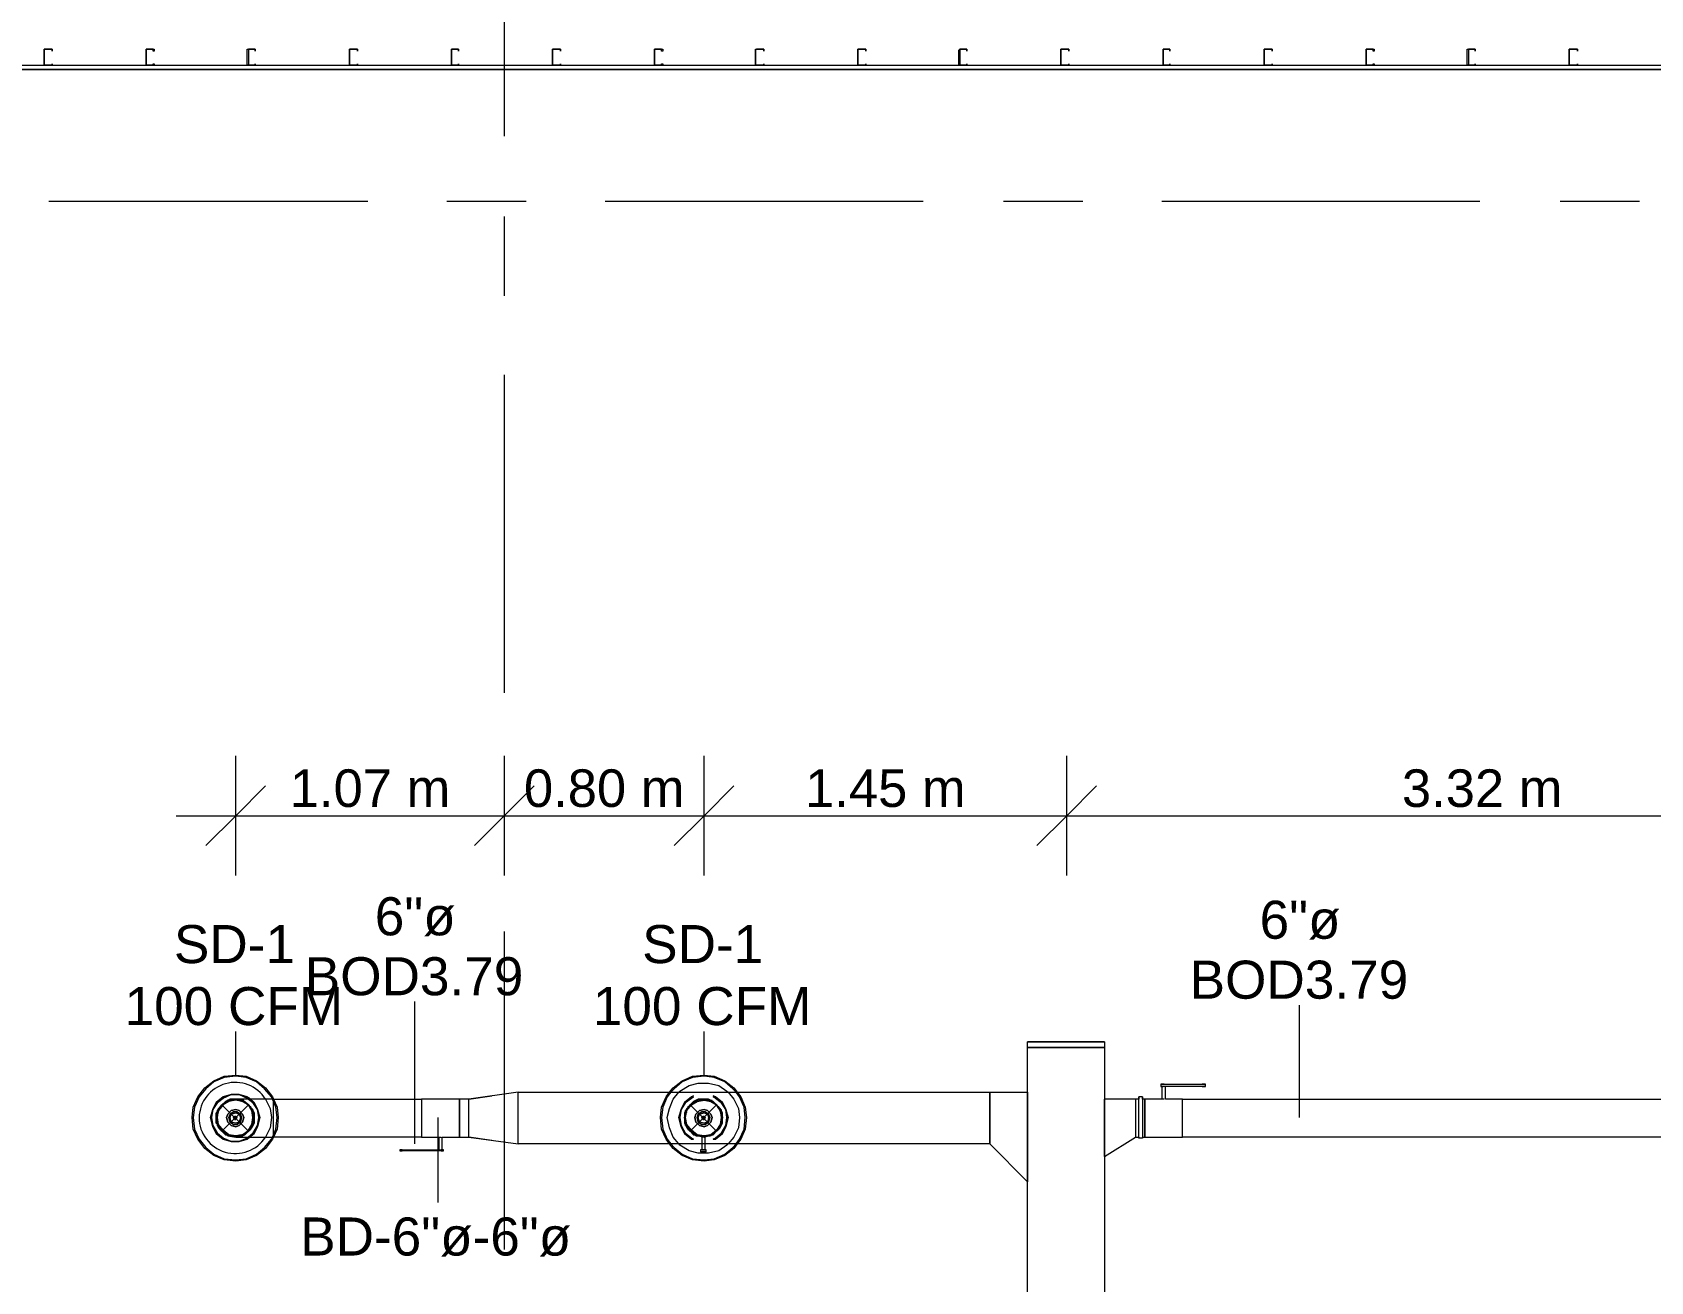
# Model space of a CAD drawing. Header units: metres. Extents: x -2 to 237, y -8 to 52.
# Drawn here: x 10.58 to 17.04, y 27.88 to 32.87 of the extents above; entities that cross this region are included whole.
import ezdxf

# ---------------------------------------------------------------- set-up
doc = ezdxf.new("R2010")
doc.units = ezdxf.units.M
doc.layers.add('HVAC - Ductos', color=5, linetype='Continuous', lineweight=0)
doc.layers.add('PDF_Text', color=7, linetype='Continuous', lineweight=0)
doc.layers.add('PDF_Geometry', color=7, linetype='Continuous', lineweight=0, true_color=0xaaaaaa)
doc.styles.add('PDF Helvetica', font='')
doc.styles.get('PDF Helvetica').set_extended_font_data('Helvetica')

msp = doc.modelspace()

# ---------------------------------------------------------------- linework, layer by layer
at = {"layer": 'HVAC - Ductos', "lineweight": 0}
for points in [[(11.3938, 29.5033), (11.3938, 29.7416), (11.3938, 29.9799)], [(12.466, 29.9799), (12.466, 29.7416), (12.466, 29.5033)], [(13.2632, 29.5033), (13.2632, 29.7416), (13.2632, 29.9799)], [(14.711, 29.5033), (14.711, 29.7416), (14.711, 29.9799)], [(11.513, 29.8607), (11.3938, 29.7416), (11.2747, 29.6225)], [(12.585, 29.8607), (12.466, 29.7416), (12.3468, 29.6225)], [(13.3823, 29.8607), (13.2632, 29.7416), (13.144, 29.6225)], [(14.8301, 29.8607), (14.711, 29.7416), (14.5918, 29.6225)], [(11.1556, 29.7416), (12.466, 29.7416), (13.2632, 29.7416), (14.711, 29.7416), (18.028, 29.7416), (21.6613, 29.7416), (22.5409, 29.7416)], [(12.1086, 28.4313), (12.1086, 28.9994)], [(15.641, 28.5367), (15.641, 28.9856)], [(11.3938, 28.7062), (11.3938, 28.8803)], [(13.2632, 28.7062), (13.2632, 28.8803)], [(14.8621, 28.839), (14.8621, 28.8161), (14.5552, 28.8161), (14.5552, 28.839)], [(14.5552, 28.839), (14.8621, 28.839), (14.5552, 28.839)], [(11.3938, 28.4587), (11.3984, 28.4587), (11.4168, 28.4587), (11.4442, 28.4587), (11.4809, 28.4587), (11.5267, 28.4587), (11.545, 28.4587), (11.5405, 28.4496), (11.513, 28.4129), (11.4763, 28.3854), (11.4351, 28.3671), (11.3938, 28.3625), (11.348, 28.3671), (11.3068, 28.3854), (11.2701, 28.4129), (11.2427, 28.4496), (11.2243, 28.4908), (11.2197, 28.5367), (11.2243, 28.5779), (11.2427, 28.6191), (11.2701, 28.6558), (11.3068, 28.6832), (11.348, 28.7016), (11.3938, 28.7062), (11.4351, 28.7016), (11.4763, 28.6832), (11.513, 28.6558), (11.5405, 28.6191), (11.545, 28.6099), (11.4992, 28.6099), (11.4626, 28.6099), (11.4259, 28.6099), (11.403, 28.6099), (11.3938, 28.6099)], [(11.5405, 28.6099), (11.5359, 28.6191), (11.5084, 28.6512), (11.4763, 28.6787), (11.4351, 28.697), (11.3938, 28.7016), (11.348, 28.697), (11.3068, 28.6787), (11.2747, 28.6512), (11.2473, 28.6191), (11.2289, 28.5779), (11.2243, 28.5367), (11.2289, 28.4908), (11.2473, 28.4496), (11.2747, 28.4175), (11.3068, 28.39), (11.348, 28.3717), (11.3938, 28.3671), (11.4351, 28.3717), (11.4763, 28.39), (11.5084, 28.4175), (11.5359, 28.4496), (11.5405, 28.4587)], [(13.1257, 28.6374), (13.1394, 28.6558), (13.1761, 28.6832), (13.2173, 28.7016), (13.2632, 28.7062), (13.3044, 28.7016), (13.3457, 28.6832), (13.3823, 28.6558), (13.396, 28.6374)], [(13.3915, 28.6374), (13.3777, 28.6512), (13.3457, 28.6787), (13.3044, 28.697), (13.2632, 28.7016), (13.2173, 28.697), (13.1761, 28.6787), (13.144, 28.6512), (13.1303, 28.6374)], [(12.4155, 28.445), (12.3239, 28.4587), (12.521, 28.4313), (12.521, 28.6374), (14.404, 28.6374), (14.5552, 28.6374), (14.5552, 28.28), (14.404, 28.4313), (14.404, 28.6374), (14.404, 28.4313), (12.521, 28.4313), (12.521, 28.6374), (12.3239, 28.6099), (12.4155, 28.6237)], [(13.1257, 28.4313), (13.112, 28.4496), (13.0936, 28.4908), (13.089, 28.5367), (13.0936, 28.5779), (13.112, 28.6191), (13.1257, 28.6374)], [(13.1303, 28.6374), (13.1166, 28.6191), (13.0982, 28.5779), (13.0936, 28.5367), (13.0982, 28.4908), (13.1166, 28.4496), (13.1303, 28.4313)], [(13.1624, 28.4313), (13.1394, 28.4587), (13.1257, 28.4954), (13.1166, 28.5367), (13.1257, 28.5733), (13.1394, 28.6099), (13.1624, 28.6374)], [(13.1624, 28.6374), (13.167, 28.642), (13.2036, 28.6649), (13.2402, 28.6741), (13.2815, 28.6741), (13.3227, 28.6649), (13.3548, 28.642), (13.3593, 28.6374)], [(13.3593, 28.6374), (13.3823, 28.6099), (13.4006, 28.5733), (13.4052, 28.5367), (13.4006, 28.4954), (13.3823, 28.4587), (13.3593, 28.4313)], [(13.3915, 28.4313), (13.4052, 28.4496), (13.4235, 28.4908), (13.4281, 28.5367), (13.4235, 28.5779), (13.4052, 28.6191), (13.3915, 28.6374)], [(13.396, 28.6374), (13.4097, 28.6191), (13.4281, 28.5779), (13.4327, 28.5367), (13.4281, 28.4908), (13.4097, 28.4496), (13.396, 28.4313)], [(15.1004, 28.6603), (15.0958, 28.6603), (15.0912, 28.6603), (15.0912, 28.6099), (15.0225, 28.6099), (15.0225, 28.6008), (15.0225, 28.587), (15.0225, 28.5733), (15.0225, 28.5549), (15.0225, 28.5367), (15.0225, 28.5137), (15.0225, 28.4954), (15.0225, 28.4817), (15.0225, 28.4679), (15.0225, 28.4633), (15.0225, 28.4587), (15.1737, 28.4587), (15.1737, 28.4633), (15.1737, 28.4679), (15.1737, 28.4817), (15.1737, 28.4954), (15.1737, 28.5137), (15.1737, 28.5367), (15.1737, 28.5549), (15.1737, 28.5733), (15.1737, 28.587), (15.1737, 28.6008), (15.1737, 28.6099), (17.8768, 28.6099)], [(15.0867, 28.6695), (15.0867, 28.6695)], [(15.0867, 28.6695), (15.0867, 28.6603)], [(15.1004, 28.6695), (15.0958, 28.6695), (15.0912, 28.6695), (15.0867, 28.6695), (15.0912, 28.6695), (15.0958, 28.6695), (15.1004, 28.6695), (15.2516, 28.6695)], [(15.0867, 28.6603), (15.0867, 28.6603)], [(15.2516, 28.6603), (15.1004, 28.6603), (15.0958, 28.6603), (15.0912, 28.6603), (15.0867, 28.6603), (15.0912, 28.6603), (15.0958, 28.6603)], [(15.0912, 28.6603), (15.0912, 28.6603)], [(17.8768, 28.4587), (15.1737, 28.4587), (15.1737, 28.4633), (15.1737, 28.4679), (15.1737, 28.4817), (15.1737, 28.4954), (15.1737, 28.5137), (15.1737, 28.5367), (15.1737, 28.5549), (15.1737, 28.5733), (15.1737, 28.587), (15.1737, 28.6008), (15.1737, 28.6099), (15.105, 28.6099), (15.105, 28.6603)], [(15.2654, 28.6695), (15.2654, 28.6695)], [(15.2654, 28.6603), (15.2654, 28.6695)], [(15.2654, 28.6603), (15.2654, 28.6603)], [(11.4626, 28.5137), (11.4672, 28.5367), (11.4626, 28.5549), (11.4534, 28.5733), (11.4442, 28.587), (11.4305, 28.5962), (11.4122, 28.6054), (11.3938, 28.6099), (11.371, 28.6054), (11.3572, 28.5962), (11.3389, 28.587), (11.3297, 28.5733), (11.3205, 28.5549), (11.3159, 28.5549)], [(11.3893, 28.4587), (11.3664, 28.4633), (11.3618, 28.4633), (11.3389, 28.4817), (11.3205, 28.5045), (11.3159, 28.5367), (11.3205, 28.5549), (11.3251, 28.5733), (11.3389, 28.587), (11.3526, 28.6008), (11.371, 28.6099), (11.3938, 28.6099), (11.3984, 28.6099), (11.4122, 28.6099), (11.4305, 28.6008), (11.4442, 28.587), (11.458, 28.5733), (11.4672, 28.5549), (11.4672, 28.5367), (11.4672, 28.5137), (11.458, 28.4954), (11.4442, 28.4817), (11.4626, 28.5045), (11.4626, 28.5091)], [(11.3664, 28.4679), (11.3938, 28.4587), (11.4168, 28.4679), (11.3938, 28.4633), (11.3664, 28.4679), (11.3435, 28.4863), (11.3251, 28.5091), (11.3205, 28.5367), (11.3251, 28.5641), (11.3205, 28.5595), (11.3159, 28.5367), (11.3205, 28.5641), (11.3389, 28.587), (11.3618, 28.6054)], [(11.4626, 28.5687), (11.4626, 28.5641), (11.4626, 28.5595), (11.4672, 28.5367), (11.4626, 28.5137), (11.4534, 28.5), (11.4442, 28.4817), (11.4305, 28.4725), (11.4122, 28.4633), (11.3938, 28.4587), (11.371, 28.4633), (11.3572, 28.4725), (11.3389, 28.4817), (11.3297, 28.5), (11.3205, 28.5137), (11.3159, 28.5367), (11.3251, 28.5595)], [(11.3159, 28.5367), (11.3205, 28.5137), (11.3159, 28.5367), (11.3205, 28.5549)], [(11.3618, 28.4679), (11.3618, 28.4633), (11.3618, 28.4679), (11.3526, 28.4679), (11.3389, 28.4817), (11.3251, 28.4954), (11.3251, 28.5045), (11.3205, 28.5045), (11.3205, 28.5091), (11.3159, 28.5137), (11.3159, 28.5367), (11.3159, 28.5549)], [(11.3205, 28.5549), (11.3205, 28.5595), (11.3205, 28.5641), (11.3251, 28.5687), (11.3205, 28.5641), (11.3205, 28.5595)], [(11.3251, 28.5687), (11.3389, 28.587), (11.3618, 28.6054), (11.3664, 28.6054), (11.3893, 28.6099)], [(11.458, 28.5045), (11.4442, 28.4817), (11.4214, 28.4679), (11.4442, 28.4863), (11.458, 28.5091), (11.4626, 28.5367), (11.458, 28.5641), (11.4442, 28.587), (11.4214, 28.6008), (11.4168, 28.6008), (11.3938, 28.6054), (11.3664, 28.6008), (11.3435, 28.587), (11.3251, 28.5641), (11.3389, 28.587), (11.3618, 28.6008)], [(11.3618, 28.6054), (11.3526, 28.6008), (11.3389, 28.587), (11.3251, 28.5733), (11.3251, 28.5641)], [(11.3526, 28.6008), (11.3526, 28.6008)], [(11.3938, 28.6099), (11.4214, 28.6054), (11.4442, 28.587), (11.4626, 28.5641), (11.4672, 28.5367), (11.4626, 28.5045), (11.4672, 28.5367), (11.4626, 28.5641), (11.4442, 28.587), (11.4214, 28.6054), (11.3938, 28.6099), (11.3618, 28.6054), (11.3664, 28.6054), (11.3938, 28.6099), (11.4168, 28.6054), (11.4214, 28.6054), (11.4259, 28.6054)], [(11.3618, 28.6054), (11.3618, 28.6054)], [(11.3618, 28.6054), (11.3618, 28.6054)], [(11.3984, 28.6099), (11.3938, 28.6099), (11.371, 28.6099), (11.3664, 28.6054)], [(11.4214, 28.6008), (11.4442, 28.587), (11.458, 28.5641)], [(11.513, 28.6099), (11.5313, 28.5733), (11.5359, 28.5367), (11.5313, 28.4954), (11.513, 28.4587)], [(11.5405, 28.4587), (11.5542, 28.4908), (11.5588, 28.5367), (11.5542, 28.5779), (11.5405, 28.6099)], [(11.545, 28.6099), (11.5588, 28.5779), (11.5634, 28.5367), (11.5588, 28.4908), (11.545, 28.4587)], [(12.0582, 28.4083), (12.214, 28.4083), (12.2185, 28.4083), (12.2231, 28.4083), (12.2185, 28.4083), (12.214, 28.4083), (12.2185, 28.4083), (12.2185, 28.4587), (12.2873, 28.4587), (12.2873, 28.4633), (12.2873, 28.4679), (12.2873, 28.4817), (12.2873, 28.4954), (12.2873, 28.5137), (12.2873, 28.5367), (12.2873, 28.5549), (12.2873, 28.5733), (12.2873, 28.587), (12.2873, 28.6008), (12.2873, 28.6099), (12.136, 28.6099), (12.136, 28.6008), (12.136, 28.587), (12.136, 28.5733), (12.136, 28.5549), (12.136, 28.5367), (12.136, 28.5137), (12.136, 28.4954), (12.136, 28.4817), (12.136, 28.4679), (12.136, 28.4633), (12.136, 28.4587), (11.545, 28.4587), (11.545, 28.4633), (11.545, 28.4679), (11.545, 28.4817), (11.545, 28.4954), (11.545, 28.5137), (11.545, 28.5367), (11.545, 28.5549), (11.545, 28.5733), (11.545, 28.587), (11.545, 28.6008), (11.545, 28.6099), (12.136, 28.6099), (12.136, 28.6008), (12.136, 28.587), (12.136, 28.5733), (12.136, 28.5549), (12.136, 28.5367), (12.136, 28.5137), (12.136, 28.4954), (12.136, 28.4817), (12.136, 28.4679), (12.136, 28.4633), (12.136, 28.4587), (12.2048, 28.4587), (12.2048, 28.4083)], [(11.545, 28.4587), (11.545, 28.4633), (11.545, 28.4679), (11.545, 28.4817), (11.545, 28.4954), (11.545, 28.5137), (11.545, 28.5367), (11.545, 28.5549), (11.545, 28.5733), (11.545, 28.587), (11.545, 28.6008), (11.545, 28.6099)], [(12.3239, 28.5595), (12.3239, 28.5641), (12.3239, 28.5687)], [(13.3319, 28.5137), (13.3365, 28.5367), (13.3319, 28.5549), (13.3227, 28.5733), (13.3135, 28.587), (13.2998, 28.5962), (13.2815, 28.6054), (13.2632, 28.6099), (13.2402, 28.6054), (13.2265, 28.5962), (13.2082, 28.587), (13.199, 28.5733), (13.1899, 28.5549), (13.1853, 28.5367), (13.1899, 28.5137), (13.1853, 28.5367), (13.1853, 28.5137), (13.1944, 28.4954), (13.2082, 28.4817), (13.2219, 28.4679)], [(13.2219, 28.6008), (13.2082, 28.587), (13.1944, 28.5733), (13.1853, 28.5549), (13.1853, 28.5367), (13.1944, 28.5595)], [(13.1899, 28.5595), (13.1899, 28.5641), (13.1944, 28.5687)], [(13.3273, 28.5733), (13.3135, 28.587), (13.2998, 28.6008), (13.2815, 28.6099), (13.2632, 28.6099), (13.2402, 28.6099), (13.2219, 28.6008), (13.2082, 28.587), (13.1944, 28.5733)], [(13.1944, 28.5641), (13.2082, 28.587), (13.231, 28.6008)], [(13.3319, 28.5687), (13.3319, 28.5641), (13.3319, 28.5595), (13.3365, 28.5367), (13.3319, 28.5137), (13.3227, 28.5), (13.3135, 28.4817), (13.2998, 28.4725), (13.2815, 28.4633), (13.2632, 28.4587), (13.2402, 28.4633), (13.2265, 28.4725), (13.2082, 28.4817), (13.231, 28.4679), (13.231, 28.4633), (13.2356, 28.4633)], [(13.231, 28.6054), (13.2356, 28.6054), (13.2632, 28.6099), (13.2861, 28.6054), (13.2907, 28.6054), (13.2953, 28.6054)], [(13.231, 28.6054), (13.231, 28.6054)], [(13.2907, 28.6008), (13.3135, 28.587), (13.3273, 28.5641)], [(13.2998, 28.4679), (13.3135, 28.4817), (13.3273, 28.4954), (13.3365, 28.5137), (13.3365, 28.5367), (13.3365, 28.5549), (13.3273, 28.5733), (13.3135, 28.587), (13.2998, 28.6008)], [(14.9859, 28.6099), (14.8621, 28.6099), (14.8621, 28.6054), (14.8621, 28.587), (14.8621, 28.5641), (14.8621, 28.5367), (14.8621, 28.4587), (14.8621, 28.4313), (14.8621, 28.4038), (14.8621, 28.39), (14.8621, 28.3809), (14.9859, 28.4587)], [(14.8621, 28.3809), (14.8621, 28.39), (14.8621, 28.4038), (14.8621, 28.4313), (14.8621, 28.4587), (14.8621, 28.5367), (14.8621, 28.5641), (14.8621, 28.587), (14.8621, 28.6054), (14.8621, 28.6099)], [(15.0133, 28.4587), (15.0133, 28.4541), (14.9996, 28.4541), (14.9996, 28.4633), (14.9996, 28.4771), (14.9996, 28.4954), (14.9996, 28.5137), (14.9996, 28.5367), (14.9996, 28.5549), (14.9996, 28.5779), (14.9996, 28.5916), (14.9996, 28.6054), (14.9996, 28.6145), (14.9996, 28.6191), (14.9996, 28.6145), (14.9996, 28.6099), (14.9859, 28.6099), (14.9859, 28.6008), (14.9859, 28.587), (14.9859, 28.5733), (14.9859, 28.5549), (14.9859, 28.5367), (14.9859, 28.5137), (14.9859, 28.4954), (14.9859, 28.4817), (14.9859, 28.4679), (14.9859, 28.4633), (14.9859, 28.4587), (14.9996, 28.4587), (14.9996, 28.4633), (14.9996, 28.4679)], [(14.9859, 28.5687), (14.9859, 28.5641), (14.9859, 28.5595)], [(15.0133, 28.6191), (14.9996, 28.6191)], [(14.9996, 28.6099), (14.9996, 28.6099)], [(14.9996, 28.6008), (14.9996, 28.6054)], [(14.9996, 28.587), (14.9996, 28.5916)], [(14.9996, 28.4954), (14.9996, 28.5137), (14.9996, 28.5367), (14.9996, 28.5549), (14.9996, 28.5733), (14.9996, 28.5779)], [(15.0133, 28.6054), (15.0133, 28.6008), (15.0133, 28.587), (15.0133, 28.5733), (15.0133, 28.5549), (15.0133, 28.5367), (15.0133, 28.5137), (15.0133, 28.4954), (15.0133, 28.4817), (15.0133, 28.4679), (15.0133, 28.4633), (15.0133, 28.4587), (15.0225, 28.4587), (15.0225, 28.4633), (15.0225, 28.4679), (15.0225, 28.4817), (15.0225, 28.4954), (15.0225, 28.5137), (15.0225, 28.5367), (15.0225, 28.5549), (15.0225, 28.5733), (15.0225, 28.587), (15.0225, 28.6008), (15.0225, 28.6099), (15.0133, 28.6099), (15.0133, 28.6145), (15.0133, 28.6191), (15.0133, 28.6145), (15.0133, 28.6054), (15.0133, 28.5916), (15.0133, 28.5779), (15.0133, 28.5549), (15.0133, 28.5367), (15.0133, 28.5137), (15.0133, 28.4954), (15.0133, 28.4771), (15.0133, 28.4633), (15.0133, 28.4541)], [(15.0133, 28.6099), (15.0133, 28.6099)], [(15.0912, 28.6099), (15.0912, 28.6099)], [(15.0912, 28.6099), (15.0912, 28.6099)], [(15.0912, 28.6099), (15.0912, 28.6099)], [(15.1004, 28.6099), (15.0958, 28.6099), (15.0912, 28.6099)], [(15.105, 28.6099), (15.105, 28.6099)], [(15.105, 28.6099), (15.105, 28.6099)], [(11.3664, 28.4633), (11.3618, 28.4679), (11.3389, 28.4817), (11.3251, 28.5045), (11.3205, 28.5091), (11.3159, 28.5321)], [(11.3205, 28.5137), (11.3251, 28.4954), (11.3389, 28.4817), (11.3526, 28.4679), (11.371, 28.4633), (11.3938, 28.4587), (11.3984, 28.4587), (11.4122, 28.4633), (11.4305, 28.4679), (11.4442, 28.4817), (11.4626, 28.5045)], [(11.3251, 28.5045), (11.3205, 28.5045), (11.3205, 28.5091)], [(11.3618, 28.4679), (11.3389, 28.4817), (11.3251, 28.5045)], [(11.4626, 28.5045), (11.4626, 28.5045)], [(12.2002, 28.5367), (12.2002, 28.1976)], [(12.3239, 28.5045), (12.3239, 28.5091)], [(13.1899, 28.5137), (13.199, 28.5), (13.2082, 28.4817), (13.1944, 28.5045), (13.1899, 28.5045), (13.1899, 28.5091)], [(13.1944, 28.4954), (13.2082, 28.4817), (13.2219, 28.4679), (13.2402, 28.4633), (13.2632, 28.4587), (13.2815, 28.4633), (13.2998, 28.4679), (13.3135, 28.4817), (13.3273, 28.4954)], [(13.3273, 28.5045), (13.3135, 28.4817), (13.2907, 28.4679)], [(13.3319, 28.5091), (13.3319, 28.5045)], [(13.3319, 28.5045), (13.3319, 28.5045)], [(14.9859, 28.5091), (14.9859, 28.5045)], [(11.3618, 28.4633), (11.3938, 28.4587)], [(11.3618, 28.4633), (11.3618, 28.4633)], [(11.3664, 28.4633), (11.371, 28.4633), (11.3938, 28.4587), (11.3984, 28.4587)], [(11.3938, 28.4587), (11.3938, 28.4587)], [(11.4259, 28.4679), (11.4214, 28.4633), (11.4168, 28.4633)], [(12.2048, 28.4587), (12.2048, 28.4587)], [(12.2048, 28.4587), (12.2094, 28.4587), (12.214, 28.4587)], [(12.2185, 28.4587), (12.2185, 28.4587)], [(12.2185, 28.4587), (12.2185, 28.4587)], [(12.2185, 28.4587), (12.2185, 28.4587)], [(12.2185, 28.4587), (12.2185, 28.4587)], [(13.396, 28.4313), (13.3823, 28.4129), (13.3457, 28.3854), (13.3044, 28.3671), (13.2632, 28.3625), (13.2173, 28.3671), (13.1761, 28.3854), (13.1394, 28.4129), (13.1257, 28.4313)], [(13.1303, 28.4313), (13.144, 28.4175), (13.1761, 28.39), (13.2173, 28.3717), (13.2632, 28.3671), (13.3044, 28.3717), (13.3457, 28.39), (13.3777, 28.4175), (13.3915, 28.4313)], [(13.3593, 28.4313), (13.3548, 28.4267), (13.3227, 28.4038), (13.2815, 28.3946), (13.2402, 28.3946), (13.2036, 28.4038), (13.167, 28.4267), (13.1624, 28.4313)], [(13.2861, 28.4679), (13.2632, 28.4587), (13.2356, 28.4679)], [(13.2586, 28.4587), (13.254, 28.4587), (13.254, 28.4313)], [(13.254, 28.4587), (13.254, 28.4587)], [(13.254, 28.4313), (13.254, 28.4083), (13.2586, 28.4083), (13.2632, 28.4083), (13.2677, 28.4083), (13.2677, 28.4313)], [(13.2586, 28.4587), (13.2586, 28.4587)], [(13.2677, 28.4313), (13.2677, 28.4587), (13.2632, 28.4587)], [(13.2632, 28.4587), (13.2632, 28.4587)], [(13.2677, 28.4587), (13.2677, 28.4587)], [(13.2953, 28.4679), (13.2907, 28.4633), (13.2861, 28.4633)], [(14.9996, 28.4771), (14.9996, 28.4817)], [(14.9996, 28.4587), (14.9996, 28.4541)], [(12.049, 28.4083), (12.049, 28.4083)], [(12.049, 28.4083), (12.049, 28.4038)], [(12.049, 28.4038), (12.049, 28.4038)], [(12.214, 28.4038), (12.2185, 28.4038), (12.2231, 28.4038), (12.2185, 28.4038), (12.214, 28.4038), (12.0582, 28.4038)], [(12.2185, 28.4083), (12.2185, 28.4083)], [(12.2231, 28.4083), (12.2231, 28.4083)], [(12.2231, 28.4038), (12.2231, 28.4083)], [(12.2231, 28.4038), (12.2231, 28.4038)], [(13.2494, 28.4083), (13.2494, 28.4083)], [(13.2494, 28.4083), (13.2494, 28.4083)], [(13.2677, 28.4083), (13.2723, 28.4083), (13.2677, 28.4083), (13.2632, 28.4083), (13.2586, 28.4083), (13.254, 28.4083), (13.2494, 28.4083), (13.2494, 28.3992)], [(13.254, 28.4083), (13.2494, 28.4083)], [(13.2494, 28.3992), (13.2494, 28.3992)], [(13.2494, 28.3992), (13.2494, 28.3992)], [(13.2723, 28.4083), (13.2723, 28.4083)], [(13.2723, 28.3992), (13.2723, 28.4083)], [(13.2723, 28.3992), (13.2723, 28.3992)]]:
    msp.add_lwpolyline(points, dxfattribs=at)
for points in [[(14.8621, 28.8161), (14.8621, 22.104), (14.5552, 22.104), (14.5552, 28.8161)], [(11.4488, 28.6145), (11.4397, 28.6191), (11.4076, 28.6283), (11.3755, 28.6283), (11.3435, 28.6191), (11.3159, 28.5962), (11.3022, 28.5687), (11.2931, 28.5367), (11.3022, 28.5), (11.3159, 28.4725), (11.3435, 28.4496), (11.3755, 28.4404), (11.4076, 28.4404), (11.4397, 28.4496), (11.4488, 28.4587), (11.4397, 28.4496), (11.4076, 28.4404), (11.3755, 28.4404), (11.3435, 28.4496), (11.3159, 28.4725), (11.3022, 28.5), (11.2931, 28.5367), (11.3022, 28.5687), (11.3159, 28.5962), (11.3435, 28.6191), (11.3755, 28.6283), (11.4076, 28.6283), (11.4397, 28.6191)], [(11.4442, 28.4587), (11.4397, 28.4541), (11.4076, 28.4404), (11.3755, 28.4404), (11.3435, 28.4541), (11.3205, 28.4725), (11.3022, 28.5045), (11.2976, 28.5367), (11.3022, 28.5687), (11.3205, 28.5962), (11.3435, 28.6145), (11.3755, 28.6283), (11.4076, 28.6283), (11.4397, 28.6145), (11.4442, 28.6099), (11.4397, 28.6145), (11.4076, 28.6283), (11.3755, 28.6283), (11.3435, 28.6145), (11.3205, 28.5962), (11.3022, 28.5687), (11.2976, 28.5367), (11.3022, 28.5045), (11.3205, 28.4725), (11.3435, 28.4541), (11.3755, 28.4404), (11.4076, 28.4404), (11.4397, 28.4541)], [(13.2219, 28.6237), (13.2128, 28.6191), (13.1853, 28.5962), (13.1715, 28.5687), (13.1624, 28.5367), (13.1715, 28.5), (13.1853, 28.4725), (13.2128, 28.4496), (13.2219, 28.4496), (13.2128, 28.4541), (13.1899, 28.4725), (13.1715, 28.5045), (13.167, 28.5367), (13.1715, 28.5687), (13.1899, 28.5962), (13.2128, 28.6145), (13.2219, 28.6191), (13.2128, 28.6145), (13.1899, 28.5962), (13.1715, 28.5687), (13.167, 28.5367), (13.1715, 28.5045), (13.1899, 28.4725), (13.2128, 28.4541), (13.2219, 28.4496), (13.2128, 28.4496), (13.1853, 28.4725), (13.1715, 28.5), (13.1624, 28.5367), (13.1715, 28.5687), (13.1853, 28.5962), (13.2128, 28.6191)], [(13.3593, 28.5367), (13.3502, 28.5), (13.3365, 28.4725), (13.309, 28.4496), (13.2998, 28.4496), (13.309, 28.4541), (13.3319, 28.4725), (13.3502, 28.5045), (13.3548, 28.5367), (13.3502, 28.5687), (13.3319, 28.5962), (13.309, 28.6145), (13.2998, 28.6191), (13.309, 28.6145), (13.3319, 28.5962), (13.3502, 28.5687), (13.3548, 28.5367), (13.3502, 28.5045), (13.3319, 28.4725), (13.309, 28.4541), (13.2998, 28.4496), (13.309, 28.4496), (13.3365, 28.4725), (13.3502, 28.5), (13.3593, 28.5367), (13.3502, 28.5687), (13.3365, 28.5962), (13.309, 28.6191), (13.2998, 28.6237), (13.309, 28.6191), (13.3365, 28.5962), (13.3502, 28.5687)], [(15.2516, 28.6695), (15.2562, 28.6695), (15.2608, 28.6695), (15.2654, 28.6695), (15.2608, 28.6695), (15.2562, 28.6695)], [(15.2516, 28.6603), (15.2562, 28.6603), (15.2608, 28.6603), (15.2654, 28.6603), (15.2608, 28.6603), (15.2562, 28.6603)], [(11.3618, 28.5503), (11.3572, 28.5367), (11.3618, 28.5503), (11.3755, 28.5641), (11.3938, 28.5687), (11.4076, 28.5641), (11.4214, 28.5503), (11.4259, 28.5367), (11.4214, 28.5503), (11.4076, 28.5641), (11.3938, 28.5687), (11.3755, 28.5641)], [(11.371, 28.5503), (11.3664, 28.5367), (11.371, 28.5503), (11.3847, 28.5595), (11.3984, 28.5595), (11.4122, 28.5503), (11.4168, 28.5367), (11.4122, 28.5503), (11.3984, 28.5595), (11.3847, 28.5595)], [(11.3755, 28.5503), (11.3938, 28.5549), (11.4076, 28.5503), (11.4122, 28.5367), (11.4076, 28.5183), (11.3938, 28.5137), (11.3755, 28.5183), (11.371, 28.5367)], [(11.4855, 28.5367), (11.4809, 28.5687), (11.4626, 28.5962), (11.4442, 28.6099), (11.4626, 28.5962), (11.4809, 28.5687), (11.4855, 28.5367), (11.4809, 28.5045)], [(11.4672, 28.5962), (11.4809, 28.5687), (11.49, 28.5367), (11.4809, 28.5), (11.4672, 28.4725), (11.4488, 28.4587), (11.4672, 28.4725), (11.4809, 28.5), (11.49, 28.5367), (11.4809, 28.5687), (11.4672, 28.5962), (11.4488, 28.6145)], [(12.3239, 28.4587), (12.3239, 28.4633), (12.3239, 28.4679), (12.3239, 28.4817), (12.3239, 28.4954), (12.3239, 28.5137), (12.3239, 28.5367), (12.3239, 28.5549), (12.3239, 28.5733), (12.3239, 28.587), (12.3239, 28.6008), (12.3239, 28.6099), (12.2873, 28.6099), (12.2873, 28.6008), (12.2873, 28.587), (12.2873, 28.5733), (12.2873, 28.5549), (12.2873, 28.5367), (12.2873, 28.5137), (12.2873, 28.4954), (12.2873, 28.4817), (12.2873, 28.4679), (12.2873, 28.4633), (12.2873, 28.4587)], [(13.1944, 28.5641), (13.2128, 28.587), (13.2356, 28.6008), (13.2632, 28.6054), (13.2907, 28.6008), (13.3135, 28.587), (13.3273, 28.5641), (13.3319, 28.5367), (13.3273, 28.5091), (13.3135, 28.4863), (13.2907, 28.4679), (13.2632, 28.4633), (13.2356, 28.4679), (13.2128, 28.4863), (13.1944, 28.5091), (13.1899, 28.5367)], [(13.231, 28.5503), (13.2265, 28.5367), (13.231, 28.5503), (13.2448, 28.5641), (13.2632, 28.5687), (13.2769, 28.5641), (13.2907, 28.5503), (13.2953, 28.5367), (13.2907, 28.5503), (13.2769, 28.5641), (13.2632, 28.5687), (13.2448, 28.5641)], [(13.2402, 28.5503), (13.2356, 28.5367), (13.2402, 28.5503), (13.254, 28.5595), (13.2677, 28.5595), (13.2815, 28.5503), (13.2861, 28.5367), (13.2815, 28.5503), (13.2677, 28.5595), (13.254, 28.5595)], [(13.2448, 28.5503), (13.2632, 28.5549), (13.2769, 28.5503), (13.2815, 28.5367), (13.2769, 28.5183), (13.2632, 28.5137), (13.2448, 28.5183), (13.2402, 28.5367)], [(11.4214, 28.5183), (11.4259, 28.5367), (11.4214, 28.5183), (11.4076, 28.5045), (11.3938, 28.5), (11.3755, 28.5045), (11.3618, 28.5183), (11.3572, 28.5367), (11.3618, 28.5183), (11.3755, 28.5045), (11.3938, 28.5), (11.4076, 28.5045)], [(11.4122, 28.5183), (11.4168, 28.5367), (11.4122, 28.5183), (11.3984, 28.5091), (11.3847, 28.5091), (11.371, 28.5183), (11.3664, 28.5367), (11.371, 28.5183), (11.3847, 28.5091), (11.3984, 28.5091)], [(11.3893, 28.5412), (11.3847, 28.5367), (11.3893, 28.5412), (11.3938, 28.5412), (11.3984, 28.5367), (11.3938, 28.5412)], [(11.3938, 28.5321), (11.3984, 28.5367), (11.3938, 28.5275), (11.3893, 28.5275), (11.3847, 28.5367), (11.3893, 28.5321)], [(11.4626, 28.4725), (11.4809, 28.5045), (11.4626, 28.4725), (11.4442, 28.4587)], [(13.2907, 28.5183), (13.2953, 28.5367), (13.2907, 28.5183), (13.2769, 28.5045), (13.2632, 28.5), (13.2448, 28.5045), (13.231, 28.5183), (13.2265, 28.5367), (13.231, 28.5183), (13.2448, 28.5045), (13.2632, 28.5), (13.2769, 28.5045)], [(13.2815, 28.5183), (13.2861, 28.5367), (13.2815, 28.5183), (13.2677, 28.5091), (13.254, 28.5091), (13.2402, 28.5183), (13.2356, 28.5367), (13.2402, 28.5183), (13.254, 28.5091), (13.2677, 28.5091)], [(13.2586, 28.5412), (13.254, 28.5367), (13.2586, 28.5412), (13.2632, 28.5412), (13.2677, 28.5367), (13.2632, 28.5412)], [(13.2632, 28.5321), (13.2677, 28.5367), (13.2632, 28.5275), (13.2586, 28.5275), (13.254, 28.5367), (13.2586, 28.5321)], [(11.4214, 28.4633), (11.4442, 28.4817), (11.4214, 28.4633), (11.3938, 28.4587)], [(12.0582, 28.4083), (12.0536, 28.4083), (12.049, 28.4083), (12.0536, 28.4083)], [(12.0582, 28.4038), (12.0536, 28.4038), (12.049, 28.4038), (12.0536, 28.4038)], [(13.2494, 28.3992), (13.254, 28.3992), (13.2586, 28.3992), (13.2632, 28.3992), (13.2677, 28.3992), (13.2723, 28.3992), (13.2677, 28.3992), (13.2632, 28.3992), (13.2586, 28.3992), (13.254, 28.3992)]]:
    msp.add_lwpolyline(points, close=True, dxfattribs=at)
msp.add_lwpolyline([(11.513, 28.6099, 0.739157), (11.2473, 28.5367, 0.743513), (11.513, 28.4587)], format="xyb", dxfattribs=at)
at = {"layer": 'PDF_Geometry', "lineweight": 0}
for points in [[(12.466, 33.7231), (12.466, 32.454)], [(10.6608, 32.7929), (10.6608, 32.7929)], [(11.4718, 32.7929), (11.4718, 32.7929)], [(11.8795, 32.7929), (11.8795, 32.7929)], [(12.2827, 32.7929), (12.2827, 32.7929)], [(12.6904, 32.7929), (12.6904, 32.7929)], [(13.5014, 32.7929), (13.5014, 32.7929)], [(13.9091, 32.7929), (13.9091, 32.7929)], [(14.3123, 32.7929), (14.3123, 32.7929)], [(14.7201, 32.7929), (14.7201, 32.7929)], [(15.1233, 32.7929), (15.1233, 32.7929)], [(15.5311, 32.7929), (15.5311, 32.7929)], [(16.342, 32.7929), (16.342, 32.7929)], [(16.7498, 32.7929), (16.7498, 32.7929)], [(7.4491, 32.7197), (7.4674, 32.7197), (9.0618, 32.7197), (9.0618, 32.738), (9.4421, 32.738), (9.4421, 32.7197), (21.4047, 32.7197)], [(21.9453, 32.628), (21.9637, 32.628), (21.9637, 32.6326), (21.9637, 32.6967), (21.9637, 32.738), (21.4047, 32.738), (21.4047, 32.7197), (9.4421, 32.7197), (9.4421, 32.738), (21.3497, 32.738), (21.3497, 32.628), (21.3497, 31.95), (21.3497, 26.1404), (21.4597, 26.1404), (21.4597, 31.95), (21.4597, 32.628), (21.7804, 32.628)], [(10.6608, 32.7426), (10.6608, 32.7426)], [(11.0364, 32.738), (11.0364, 32.738)], [(11.0364, 32.738), (11.0364, 32.738)], [(11.4442, 32.738), (11.4442, 32.738)], [(11.4718, 32.7426), (11.4718, 32.7426)], [(11.8474, 32.738), (11.8474, 32.738)], [(11.8474, 32.738), (11.8474, 32.738)], [(11.8795, 32.7426), (11.8795, 32.7426)], [(12.2552, 32.738), (12.2552, 32.738)], [(12.2552, 32.738), (12.2552, 32.738)], [(12.2827, 32.7426), (12.2827, 32.7426)], [(12.6904, 32.7426), (12.6904, 32.7426)], [(13.0662, 32.738), (13.0662, 32.738)], [(13.0662, 32.738), (13.0662, 32.738)], [(13.5014, 32.7426), (13.5014, 32.7426)], [(13.8771, 32.738), (13.8771, 32.738)], [(13.8771, 32.738), (13.8771, 32.738)], [(13.9091, 32.7426), (13.9091, 32.7426)], [(14.2849, 32.738), (14.2849, 32.738)], [(14.3123, 32.7426), (14.3123, 32.7426)], [(14.688, 32.738), (14.688, 32.738)], [(14.688, 32.738), (14.688, 32.738)], [(14.7201, 32.7426), (14.7201, 32.7426)], [(15.0958, 32.738), (15.0958, 32.738)], [(15.0958, 32.738), (15.0958, 32.738)], [(15.1233, 32.7426), (15.1233, 32.7426)], [(15.5311, 32.7426), (15.5311, 32.7426)], [(15.9068, 32.738), (15.9068, 32.738)], [(15.9068, 32.738), (15.9068, 32.738)], [(16.3146, 32.738), (16.3146, 32.738)], [(16.342, 32.7426), (16.342, 32.7426)], [(16.7177, 32.738), (16.7177, 32.738)], [(16.7177, 32.738), (16.7177, 32.738)], [(16.7498, 32.7426), (16.7498, 32.7426)], [(11.9208, 32.1928), (10.6471, 32.1928)], [(12.553, 32.1928), (12.2369, 32.1928)], [(14.1382, 32.1928), (12.8691, 32.1928)], [(14.7751, 32.1928), (14.4589, 32.1928)], [(16.3604, 32.1928), (15.0912, 32.1928)], [(16.9972, 32.1928), (16.6811, 32.1928)], [(12.466, 32.1332), (12.466, 31.8171)], [(12.466, 31.501), (12.466, 30.2318)], [(12.466, 29.9111), (12.466, 29.595)], [(12.466, 29.2788), (12.466, 28.0097)]]:
    msp.add_lwpolyline(points, dxfattribs=at)
for points in [[(10.6333, 32.738), (10.6287, 32.738), (10.6287, 32.7975), (10.6287, 32.8021), (10.6333, 32.8021), (10.6608, 32.8021), (10.6608, 32.7929), (10.6608, 32.8021), (10.6333, 32.8021), (10.6287, 32.8021), (10.6287, 32.7975), (10.6287, 32.738), (10.6333, 32.738), (10.6608, 32.738)], [(11.0364, 32.738), (11.0364, 32.7975), (11.0364, 32.8021), (11.0686, 32.8021), (11.0686, 32.7929), (11.064, 32.7929), (11.064, 32.8021), (11.0364, 32.8021), (11.0364, 32.7975), (11.0364, 32.738), (11.064, 32.738), (11.064, 32.7426), (11.0686, 32.7426), (11.0686, 32.738)], [(11.4442, 32.738), (11.4397, 32.738), (11.4397, 32.7975), (11.4397, 32.8021), (11.4442, 32.8021), (11.4718, 32.8021), (11.4718, 32.7929), (11.4718, 32.8021), (11.4442, 32.8021), (11.4442, 32.7975), (11.4442, 32.738), (11.4718, 32.738)], [(11.8474, 32.738), (11.8474, 32.7975), (11.8474, 32.8021), (11.8795, 32.8021), (11.8795, 32.7929), (11.8795, 32.8021), (11.8474, 32.8021), (11.8474, 32.7975), (11.8474, 32.738), (11.8795, 32.738)], [(12.2552, 32.738), (12.2552, 32.7975), (12.2552, 32.8021), (12.2827, 32.8021), (12.2827, 32.7929), (12.2827, 32.8021), (12.2552, 32.8021), (12.2552, 32.7975), (12.2552, 32.738), (12.2827, 32.738)], [(12.663, 32.738), (12.6584, 32.738), (12.6584, 32.7975), (12.6584, 32.8021), (12.663, 32.8021), (12.6904, 32.8021), (12.6904, 32.7929), (12.6904, 32.8021), (12.663, 32.8021), (12.6584, 32.8021), (12.6584, 32.7975), (12.6584, 32.738), (12.663, 32.738), (12.6904, 32.738)], [(13.0662, 32.738), (13.0662, 32.7975), (13.0662, 32.8021), (13.0982, 32.8021), (13.0982, 32.7929), (13.0936, 32.7929), (13.0936, 32.8021), (13.0662, 32.8021), (13.0662, 32.7975), (13.0662, 32.738), (13.0936, 32.738), (13.0936, 32.7426), (13.0982, 32.7426), (13.0982, 32.738)], [(13.4739, 32.738), (13.4693, 32.738), (13.4693, 32.7975), (13.4693, 32.8021), (13.4739, 32.8021), (13.5014, 32.8021), (13.5014, 32.7929), (13.5014, 32.8021), (13.4739, 32.8021), (13.4693, 32.7975), (13.4693, 32.738), (13.4739, 32.738), (13.5014, 32.738)], [(13.8771, 32.738), (13.8771, 32.7975), (13.8771, 32.8021), (13.9091, 32.8021), (13.9091, 32.7929), (13.9091, 32.8021), (13.8771, 32.8021), (13.8771, 32.7975), (13.8771, 32.738), (13.9091, 32.738)], [(14.2849, 32.738), (14.2803, 32.738), (14.2803, 32.7975), (14.2849, 32.8021), (14.3123, 32.8021), (14.3123, 32.7929), (14.3123, 32.8021), (14.2849, 32.8021), (14.2849, 32.7975), (14.2849, 32.738), (14.3123, 32.738)], [(14.688, 32.738), (14.688, 32.7975), (14.688, 32.8021), (14.7201, 32.8021), (14.7201, 32.7929), (14.7201, 32.8021), (14.688, 32.8021), (14.688, 32.7975), (14.688, 32.738), (14.7201, 32.738)], [(15.0958, 32.738), (15.0958, 32.7975), (15.0958, 32.8021), (15.1233, 32.8021), (15.1233, 32.7929), (15.1233, 32.8021), (15.0958, 32.8021), (15.0958, 32.7975), (15.0958, 32.738), (15.1233, 32.738)], [(15.5036, 32.738), (15.499, 32.738), (15.499, 32.7975), (15.499, 32.8021), (15.5036, 32.8021), (15.5311, 32.8021), (15.5311, 32.7929), (15.5311, 32.8021), (15.5036, 32.8021), (15.499, 32.8021), (15.499, 32.7975), (15.499, 32.738), (15.5036, 32.738), (15.5311, 32.738)], [(15.9068, 32.738), (15.9068, 32.7975), (15.9068, 32.8021), (15.9389, 32.8021), (15.9389, 32.7929), (15.9343, 32.7929), (15.9343, 32.8021), (15.9068, 32.8021), (15.9068, 32.7975), (15.9068, 32.738), (15.9343, 32.738), (15.9343, 32.7426), (15.9389, 32.7426), (15.9389, 32.738)], [(16.3146, 32.738), (16.31, 32.738), (16.31, 32.7975), (16.31, 32.8021), (16.3146, 32.8021), (16.342, 32.8021), (16.342, 32.7929), (16.342, 32.8021), (16.3146, 32.8021), (16.3146, 32.7975), (16.3146, 32.738), (16.342, 32.738)], [(16.7177, 32.738), (16.7177, 32.7975), (16.7177, 32.8021), (16.7498, 32.8021), (16.7498, 32.7929), (16.7498, 32.8021), (16.7177, 32.8021), (16.7177, 32.7975), (16.7177, 32.738), (16.7498, 32.738)], [(10.6608, 32.7426), (10.6608, 32.738)], [(11.4718, 32.7426), (11.4718, 32.738)], [(11.8795, 32.7426), (11.8795, 32.738)], [(12.2827, 32.7426), (12.2827, 32.738)], [(12.6904, 32.7426), (12.6904, 32.738)], [(13.5014, 32.7426), (13.5014, 32.738)], [(13.9091, 32.7426), (13.9091, 32.738)], [(14.3123, 32.7426), (14.3123, 32.738)], [(14.7201, 32.7426), (14.7201, 32.738)], [(15.1233, 32.7426), (15.1233, 32.738)], [(15.5311, 32.7426), (15.5311, 32.738)], [(16.342, 32.7426), (16.342, 32.738)], [(16.7498, 32.7426), (16.7498, 32.738)]]:
    msp.add_lwpolyline(points, close=True, dxfattribs=at)
at = {"layer": 'PDF_Geometry', "color": 254, "lineweight": 0, "true_color": 0xd2d2d2}
for points in [[(11.8474, 32.7563), (11.8474, 32.7563)], [(12.2552, 32.7793), (12.2552, 32.7793)], [(12.2735, 32.8021), (12.2735, 32.8021)], [(13.8771, 32.7747), (13.8771, 32.7747)], [(13.9046, 32.8021), (13.9046, 32.8021)], [(14.2803, 32.7975), (14.2803, 32.7975)], [(14.2849, 32.8021), (14.2849, 32.8021)], [(15.9068, 32.7929), (15.9068, 32.7929)], [(15.9159, 32.8021), (15.9159, 32.8021)], [(16.736, 32.738), (16.736, 32.738)]]:
    msp.add_lwpolyline(points, dxfattribs=at)
at = {"layer": 'PDF_Geometry', "color": 8, "lineweight": 0, "true_color": 0x808080}
for points in [[(11.4534, 28.5779), (11.4168, 28.6054), (11.3664, 28.6054), (11.3297, 28.5779), (11.3159, 28.5367), (11.3297, 28.4908), (11.3664, 28.4633), (11.4168, 28.4633), (11.4534, 28.4908), (11.4672, 28.5367)], [(13.3227, 28.5779), (13.2861, 28.6054), (13.2356, 28.6054), (13.199, 28.5779), (13.1853, 28.5367), (13.199, 28.4908), (13.2356, 28.4633), (13.2861, 28.4633), (13.3227, 28.4908), (13.3365, 28.5367)]]:
    msp.add_lwpolyline(points, close=True, dxfattribs=at)
for points in [[(11.3389, 28.587), (11.4442, 28.4817)], [(11.4442, 28.587), (11.3389, 28.4817)], [(13.2082, 28.587), (13.3135, 28.4817)], [(13.3135, 28.587), (13.2082, 28.4817)]]:
    msp.add_lwpolyline(points, dxfattribs=at)

# ---------------------------------------------------------------- texts
at = {"layer": 'PDF_Text', "lineweight": 0, "attachment_point": 4, "style": 'PDF Helvetica'}
for s, insert, char_height in [('1.07 m', (11.6097, 29.8504), 0.15002), ('0.80 m', (12.5444, 29.8504), 0.15002), ('1.45 m', (13.6669, 29.8504), 0.15002), ('3.32 m', (16.0494, 29.8504), 0.15002), ('6"ø', (11.9488, 29.3379), 0.1519), ('6"ø', (15.4813, 29.3241), 0.1519), ('SD-1', (11.147, 29.2279), 0.1519), ('SD-1', (13.0163, 29.2279), 0.1519), ('BOD3.79', (11.6693, 29.0996), 0.1519), ('BOD3.79', (15.2018, 29.0859), 0.1519), ('100 CFM', (10.95, 28.9805), 0.1519), ('100 CFM', (12.8193, 28.9805), 0.1519), ('BD-6"ø-6"ø', (11.651, 28.0596), 0.1519)]:
    msp.add_mtext(s, dxfattribs=dict(at, insert=insert, char_height=char_height))

doc.saveas('drawing.dxf')
